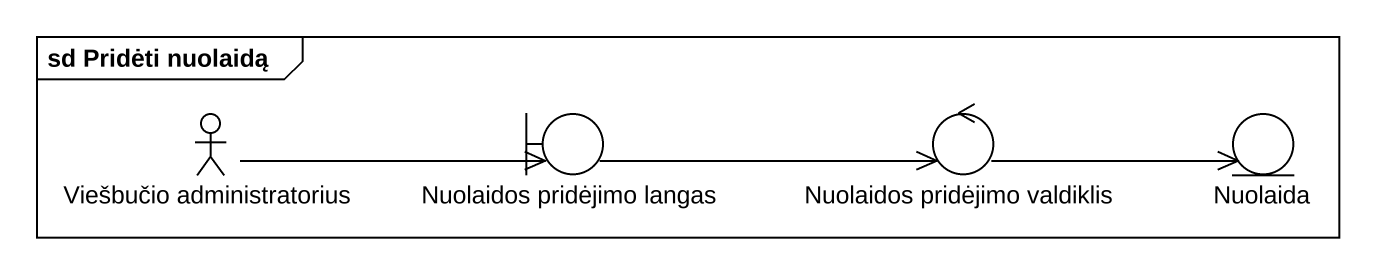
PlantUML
@startuml
mainframe sd Pridėti nuolaidą
actor "Viešbučio administratorius" as Viešbučio_administratorius
boundary "Nuolaidos pridėjimo langas" as Nuolaidos_pridėjimo_langas
control "Nuolaidos pridėjimo valdiklis" as Nuolaidos_pridėjimo
entity Nuolaida
Viešbučio_administratorius -right-> Nuolaidos_pridėjimo_langas
Nuolaidos_pridėjimo_langas -right-> Nuolaidos_pridėjimo
Nuolaidos_pridėjimo -right-> Nuolaida
@enduml
